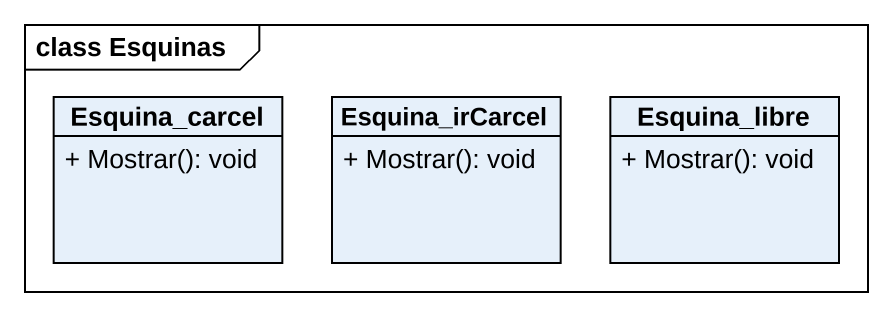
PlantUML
@startuml
mainframe class Esquinas
hide circle
hide empty members
skinparam classAttributeIconSize 0
class Esquina_carcel {
  + Mostrar(): void
}
class Esquina_irCarcel {
  + Mostrar(): void
}
class Esquina_libre {
  + Mostrar(): void
}
@enduml
